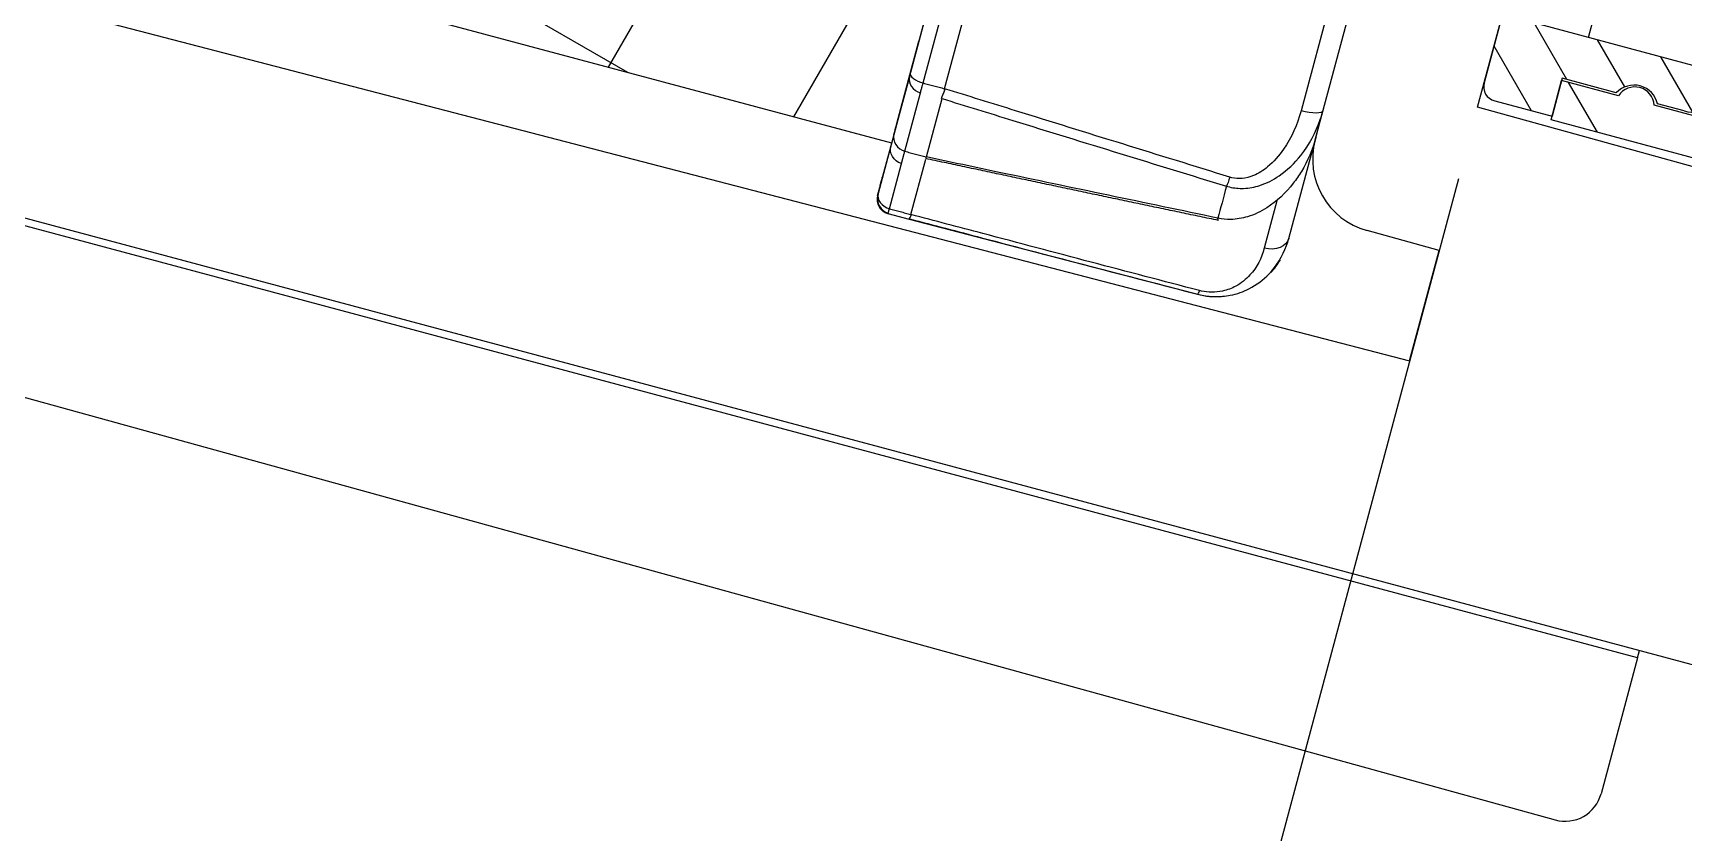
# Model space of a CAD drawing. Extents: x 41752 to 42172, y 12942 to 13239.
# Drawn here: x 42064.59 to 42086.83, y 13089.54 to 13100.32 of the extents above; entities that cross this region are included whole.
import ezdxf

# ---------------------------------------------------------------- set-up
doc = ezdxf.new("R2010")
doc.units = 0
doc.header["$LTSCALE"] = 7
doc.header["$MEASUREMENT"] = 0
for name, color, linetype in [('53', 7, 'CONTINUOUS'), ('63', 7, 'CONTINUOUS'), ('D', 2, 'CONTINUOUS'), ('DIM', 2, 'CONTINUOUS'), ('DWG', 7, 'CONTINUOUS')]:
    doc.layers.add(name, color=color, linetype=linetype)

# ---------------------------------------------------------------- blocks, each defined once
blk = doc.blocks.new('A$C0EAF68EA')
at = {"layer": 'D', "ltscale": 0.6}
h = blk.add_hatch(dxfattribs=at)
h.set_pattern_fill('ANSI31', color=256, scale=20)
h.set_pattern_definition([(45, (-8412.432, -982.8804), (-1.76776695, 1.76776695), [])])
h.paths.add_polyline_path([(-19.845, 8.086, -0.414214), (-20.245, 7.686), (-22.145, 7.686, 0.414214), (-22.545, 7.286), (-22.545, -4.914), (-21.445, -4.914), (-21.445, -3.329, 0.72), (-21.445, -2.329), (-21.445, 0.086), (-21.095, 0.086), (-21.095, 6.379), (-19.403, 6.379), (-17.345, 10.247), (-17.345, 11.686), (-16.455, 11.686), (-16.455, 12.086, 0.414214), (-17.455, 13.086), (-22.045, 13.086, 0.414214), (-22.445, 12.686), (-22.445, 11.686), (-19.845, 11.686)])
h.paths.add_polyline_path([(4.355, 11.686), (6.955, 11.686), (6.955, 12.686, 0.414214), (6.555, 13.086), (1.965, 13.086, 0.414214), (0.965, 12.086), (0.965, 11.686), (1.855, 11.686), (1.855, 10.247), (3.913, 6.379), (5.605, 6.379), (5.605, 0.086), (5.955, 0.086), (5.955, -2.329, 0.72), (5.955, -3.329), (5.955, -4.914), (6.955, -4.914), (7.055, -4.914), (7.055, 7.286, 0.414214), (6.655, 7.686), (4.755, 7.686, -0.414214), (4.355, 8.086)])
h = blk.add_hatch(dxfattribs=at)
h.set_pattern_fill('ANSI31', color=256, scale=20, angle=90)
h.set_pattern_definition([(135, (-8412.432, -982.8804), (-1.76776695, -1.76776695), [])])
h.paths.add_polyline_path([(-11.709, 9.425), (-11.709, 10.825, 0.414214), (-12.109, 11.225), (-16.535, 11.225, 0.414214), (-16.935, 10.825), (-16.935, 10.025), (-15.041, 10.025), (-15.041, 7.225, -0.414214), (-15.641, 6.625), (-17.135, 6.625), (-17.135, 5.425, 0.414214), (-16.735, 5.025), (-13.945, 5.025, 0.414214), (-13.545, 5.425), (-13.545, 6.841), (-12.345, 6.841), (-12.345, 4.841, 0.414214), (-11.345, 3.841), (-10.917, 3.841), (-7.745, 4.36), (-7.745, 6.225), (-9.154, 6.225, -0.414214), (-9.754, 6.825), (-9.754, 8.425, 0.414214), (-10.154, 8.825), (-11.109, 8.825, -0.414214)])
h.paths.add_polyline_path([(-3.145, 6.841), (-1.945, 6.841), (-1.945, 5.425, 0.414214), (-1.545, 5.025), (1.245, 5.025, 0.414214), (1.645, 5.425), (1.645, 6.625), (0.15, 6.625, -0.414214), (-0.45, 7.225), (-0.45, 10.025), (1.445, 10.025), (1.445, 10.825, 0.414214), (1.045, 11.225), (-3.382, 11.225, 0.414214), (-3.782, 10.825), (-3.782, 9.425, -0.414214), (-4.382, 8.825), (-5.336, 8.825, 0.414214), (-5.736, 8.425), (-5.736, 6.825, -0.414214), (-6.336, 6.225), (-7.745, 6.225), (-7.745, 2.695), (-5.245, 2.303), (-5.245, 3.841), (-4.145, 3.841, 0.414214), (-3.145, 4.841)])
h.paths.add_polyline_path([(-7.745, 2.695), (-10.245, 3.086), (-10.245, 0.62), (-7.745, 1.029)])
h.paths.add_polyline_path([(-7.745, 4.36), (-10.917, 3.841), (-10.245, 3.841), (-10.245, 3.086), (-7.745, 2.695)])
h.paths.add_polyline_path([(-5.245, 2.303), (-7.745, 2.695), (-7.745, 1.029), (-5.245, 1.438)])
h.paths.add_polyline_path([(-5.245, 1.438), (-7.745, 1.029), (-7.745, -0.637), (-5.245, -1.029)])
h.paths.add_polyline_path([(-7.745, 1.029), (-10.245, 0.62), (-10.245, -0.245), (-7.745, -0.637)])
h.paths.add_polyline_path([(-7.745, -0.637), (-10.245, -0.245), (-10.245, -2.712), (-7.745, -2.303)])
h.paths.add_polyline_path([(-5.245, -1.029), (-7.745, -0.637), (-7.745, -2.303), (-5.245, -1.894)])
h.paths.add_polyline_path([(-5.245, -1.894), (-7.745, -2.303), (-7.745, -6.318), (-5.645, -6.318, 0.414214), (-5.245, -5.918)])
h.paths.add_polyline_path([(-7.745, -2.303), (-10.245, -2.712), (-10.245, -5.918, 0.414214), (-9.845, -6.318), (-7.745, -6.318)])
h = blk.add_hatch(dxfattribs=at)
h.set_pattern_fill('ANSI31', color=256, scale=10)
h.set_pattern_definition([(45, (-8412.4321, -982.8804), (-0.88388348, 0.88388348), [])])
h.paths.add_polyline_path([(-20.135, -0.514), (-20.385, -0.514, 0.414214), (-21.385, -1.514), (-21.385, -2.253, -0.600826), (-21.385, -3.405), (-21.385, -4.914), (-22.445, -4.914), (-22.445, -6.514, 0.414214), (-22.045, -6.914), (-20.135, -6.914)])
h.paths.add_polyline_path([(6.955, -4.914), (5.895, -4.914), (5.895, -3.405, -0.600826), (5.895, -2.253), (5.895, -1.514, 0.414214), (4.895, -0.514), (4.645, -0.514), (4.645, -6.914), (6.555, -6.914, 0.414214), (6.955, -6.514)])
h.paths.add_polyline_path([(-2.142, -4.514), (-3.045, -4.514), (-3.045, -1.534), (-5.045, -1.861), (-5.045, -6.914), (-2.142, -6.914)])
h.paths.add_polyline_path([(-3.045, -1.534), (-3.045, -1.514, 0.060292), (-3.063, -1.371), (-5.045, -1.06), (-5.045, -1.861)])
h.paths.add_polyline_path([(-3.645, -0.914), (-5.045, -0.914), (-5.045, -1.06), (-3.063, -1.371, 0.345298)])
h.paths.add_polyline_path([(-10.445, -0.914), (-11.845, -0.914, 0.414214), (-12.445, -1.514), (-12.445, -3.072), (-10.445, -2.745)])
h.paths.add_polyline_path([(-10.445, -2.745), (-12.445, -3.072), (-12.445, -3.232), (-10.445, -3.546)])
h.paths.add_polyline_path([(-10.445, -3.546), (-12.445, -3.232), (-12.445, -4.514), (-13.349, -4.514), (-13.349, -6.914), (-10.445, -6.914)])
at = {"layer": 'DWG'}
for p, q in [((-22.045, 13.086), (-17.455, 13.086)), ((-17.455, 13.086), (-7.745, 13.086)), ((1.965, 13.086), (-7.745, 13.086)), ((6.555, 13.086), (1.965, 13.086)), ((-22.445, 12.686), (-22.445, 11.686)), ((6.955, 12.686), (6.955, 11.686)), ((-16.455, 12.086), (-16.455, 11.686)), ((0.965, 12.086), (0.965, 11.686)), ((-22.445, 11.686), (-19.845, 11.686)), ((-19.845, 11.686), (-19.845, 8.086)), ((-17.345, 11.686), (-17.345, 10.247)), ((-17.345, 11.686), (-16.455, 11.686)), ((-16.455, 11.686), (-7.745, 11.686)), ((0.965, 11.686), (-7.745, 11.686)), ((1.855, 11.686), (0.965, 11.686)), ((1.855, 11.686), (1.855, 10.247)), ((6.955, 11.686), (4.355, 11.686)), ((4.355, 11.686), (4.355, 8.086)), ((-12.109, 11.225), (-16.535, 11.225)), ((-3.382, 11.225), (1.045, 11.225)), ((-16.935, 10.025), (-16.935, 10.825)), ((-11.709, 10.825), (-11.709, 9.425)), ((-3.782, 10.825), (-3.782, 9.425)), ((1.445, 10.025), (1.445, 10.825)), ((-17.345, 10.247), (-19.403, 6.379)), ((1.855, 10.247), (3.913, 6.379)), ((-15.041, 10.025), (-16.935, 10.025)), ((-15.041, 10.025), (-15.041, 7.225)), ((-0.45, 10.025), (-0.45, 7.225)), ((-0.45, 10.025), (1.445, 10.025)), ((-10.154, 8.825), (-11.109, 8.825)), ((-7.745, 8.825), (-10.154, 8.825)), ((-7.745, 8.825), (-5.336, 8.825)), ((-5.336, 8.825), (-4.382, 8.825)), ((-18.509, 8.06), (-18.509, 0.086)), ((-9.754, 6.825), (-9.754, 8.425)), ((-5.736, 6.825), (-5.736, 8.425)), ((3.018, 8.06), (3.018, 0.086)), ((-22.145, 7.686), (-20.245, 7.686)), ((6.655, 7.686), (4.755, 7.686)), ((-22.545, 7.286), (-22.545, -4.914)), ((7.055, 7.286), (7.055, -4.914)), ((-13.545, 6.841), (-12.345, 6.841)), ((-13.545, 5.425), (-13.545, 6.841)), ((-12.945, 6.841), (-12.345, 6.747)), ((-12.345, 4.841), (-12.345, 6.841)), ((-1.945, 6.841), (-3.145, 6.841)), ((-3.145, 4.841), (-3.145, 6.841)), ((-2.545, 6.841), (-3.145, 6.747)), ((-1.945, 5.425), (-1.945, 6.841)), ((-21.095, 6.379), (-21.095, 0.086)), ((-21.095, 6.379), (-19.403, 6.379)), ((-17.135, 5.425), (-17.135, 6.625)), ((-17.135, 6.625), (-15.641, 6.625)), ((1.645, 6.625), (0.15, 6.625)), ((1.645, 5.425), (1.645, 6.625)), ((5.605, 6.379), (3.913, 6.379)), ((5.605, 6.379), (5.605, 0.086)), ((-9.154, 6.225), (-7.745, 6.225)), ((-6.336, 6.225), (-7.745, 6.225)), ((-16.735, 5.025), (-13.945, 5.025)), ((1.245, 5.025), (-1.545, 5.025)), ((-7.745, 4.36), (-12.945, 3.51)), ((-11.345, 3.841), (-10.245, 3.841)), ((-10.245, -5.918), (-10.245, 3.841)), ((-5.245, -5.918), (-5.245, 3.841)), ((-4.145, 3.841), (-5.245, 3.841)), ((-12.945, 3.51), (-2.545, 1.88)), ((-2.545, 1.88), (-12.945, 0.178)), ((-21.445, 0.086), (-21.445, -2.329)), ((-12.945, 0.178), (-10.245, -0.245)), ((-12.945, 0.178), (-2.545, -1.452)), ((5.955, 0.086), (5.955, -2.329)), ((-20.135, -0.514), (-20.275, -0.514)), ((-20.135, -6.914), (-20.135, -0.514)), ((4.645, -6.914), (4.645, -0.514)), ((4.645, -0.514), (4.785, -0.514)), ((-11.845, -0.914), (-10.245, -0.914)), ((-3.645, -0.914), (-5.245, -0.914)), ((-21.385, -1.514), (-21.385, -2.253)), ((-2.545, -1.452), (-12.945, -3.154)), ((-12.445, -4.514), (-12.445, -1.514)), ((-3.045, -4.514), (-3.045, -1.514)), ((5.895, -1.514), (5.895, -2.253)), ((-21.445, -3.329), (-21.445, -4.914)), ((-21.385, -3.405), (-21.385, -4.914)), ((-12.945, -3.154), (-10.245, -3.577)), ((5.895, -3.405), (5.895, -4.914)), ((5.955, -3.329), (5.955, -4.914)), ((-20.135, -4.514), (-13.349, -4.514)), ((-13.349, -4.514), (-12.445, -4.514)), ((-13.349, -4.514), (-13.349, -6.914)), ((-2.142, -4.514), (-3.045, -4.514)), ((4.645, -4.514), (-2.142, -4.514)), ((-2.142, -4.514), (-2.142, -6.914)), ((-22.545, -4.914), (-21.445, -4.914)), ((-21.385, -4.914), (-22.445, -4.914)), ((-22.445, -6.514), (-22.445, -4.914)), ((5.895, -4.914), (6.955, -4.914)), ((7.055, -4.914), (5.955, -4.914)), ((6.955, -6.514), (6.955, -4.914)), ((-7.745, -6.318), (-9.845, -6.318)), ((-7.745, -6.318), (-5.645, -6.318)), ((-20.135, -6.914), (-22.045, -6.914)), ((-20.135, -6.914), (-13.349, -6.914)), ((-7.745, -6.914), (-13.349, -6.914)), ((-7.745, -6.914), (-2.142, -6.914)), ((4.645, -6.914), (-2.142, -6.914)), ((4.645, -6.914), (6.555, -6.914))]:
    blk.add_line(p, q, dxfattribs=at)
at = {"layer": 'DWG', "lineweight": 5}
for p, q in [((-21.445, 0.086), (-18.509, 0.086)), ((5.955, 0.086), (3.018, 0.086)), ((-20.385, -0.514), (-20.135, -0.514)), ((-20.135, -0.514), (-10.245, -0.514)), ((4.645, -0.514), (-5.245, -0.514)), ((4.895, -0.514), (4.645, -0.514))]:
    blk.add_line(p, q, dxfattribs=at)
at = {"layer": 'DWG', "ltscale": 0.2}
for p, q in [((-10.445, -6.914), (-10.445, -0.914)), ((-5.045, -6.914), (-5.045, -0.914))]:
    blk.add_line(p, q, dxfattribs=at)
at = {"layer": 'DWG'}
for centre, radius in [((-21.745, 9.643), 1.8), ((6.255, 9.643), 1.8), ((-16.541, 8.341), 1.5), ((1.05, 8.341), 1.5)]:
    blk.add_circle(centre, radius, dxfattribs=at)
for centre, radius, start, end in [((-22.045, 12.686), 0.4, 90, 180), ((-17.455, 12.086), 1, 0, 90), ((1.965, 12.086), 1, 90, 180), ((6.555, 12.686), 0.4, 360, 90), ((-16.535, 10.825), 0.4, 90, 180), ((-12.109, 10.825), 0.4, 0, 90), ((-3.382, 10.825), 0.4, 90, 180), ((1.045, 10.825), 0.4, 360, 90), ((-11.109, 9.425), 0.6, 180, 270), ((-4.382, 9.425), 0.6, 270, 360), ((-10.154, 8.425), 0.4, 0, 90), ((-5.336, 8.425), 0.4, 90, 180), ((-20.245, 8.086), 0.4, 270, 0), ((4.755, 8.086), 0.4, 180, 270), ((-22.145, 7.286), 0.4, 90, 180), ((6.655, 7.286), 0.4, 360, 90), ((-15.641, 7.225), 0.6, 270, 0), ((0.15, 7.225), 0.6, 180, 270), ((-9.154, 6.825), 0.6, 180, 270), ((-6.336, 6.825), 0.6, 270, 360), ((-16.735, 5.425), 0.4, 180, 270), ((-13.945, 5.425), 0.4, 270, 0), ((-1.545, 5.425), 0.4, 180, 270), ((1.245, 5.425), 0.4, 270, 360), ((-11.345, 4.841), 1, 180, 270), ((-4.145, 4.841), 1, 270, 360), ((-20.385, -1.514), 1, 90, 180), ((4.895, -1.514), 1, 360, 90), ((-11.845, -1.514), 0.6, 90, 180), ((-3.645, -1.514), 0.6, 360, 90), ((-21.612, -2.829), 0.527, 288.4922, 71.5078), ((-21.691, -2.829), 0.652, 298.0029, 61.9971), ((6.201, -2.829), 0.652, 118.0029, 241.9971), ((6.122, -2.829), 0.527, 108.4922, 251.5078), ((-9.845, -5.918), 0.4, 180, 270), ((-5.645, -5.918), 0.4, 270, 360), ((-22.045, -6.514), 0.4, 180, 270), ((6.555, -6.514), 0.4, 270, 360)]:
    blk.add_arc(centre, radius, start, end, dxfattribs=at)

msp = doc.modelspace()

# ---------------------------------------------------------------- linework, layer by layer
at = {"layer": '53', "color": 7, "linetype": 'Continuous'}
for p, q in [((42081.86, 13098.881), (42083.02, 13103.21)), ((42084.048, 13099.321), (42084.907, 13102.524)), ((42063.765, 13100.937), (42083.132, 13095.902)), ((42101.587, 13094.457), (42084.048, 13099.321)), ((42086.202, 13091.902), (42062.606, 13098.224)), ((42092.023, 13090.445), (42062.661, 13098.313)), ((42083.531, 13097.389), (42082.559, 13097.658)), ((42083.132, 13095.902), (42083.531, 13097.389)), ((42061.387, 13096.261), (42085.095, 13089.717)), ((42086.202, 13091.902), (42086.227, 13091.998)), ((42086.202, 13091.902), (42085.711, 13090.07))]:
    msp.add_line(p, q, dxfattribs=at)
for centre, radius, start, end in [((42082.826, 13098.622), 1, 165, 254.5), ((42085.228, 13090.199), 0.5, 254.5703, 345)]:
    msp.add_arc(centre, radius, start, end, dxfattribs=at)
at = {"layer": '63', "color": 7, "linetype": 'Continuous'}
for p, q in [((42076.155, 13098.838), (42081.331, 13118.157)), ((42076.155, 13098.838), (42064.121, 13102.063)), ((42076.776, 13101.158), (42076.405, 13099.775)), ((42076.868, 13099.57), (42077.231, 13100.924)), ((42076.225, 13099.103), (42076.522, 13100.211)), ((42076.394, 13099.73), (42076.186, 13098.957)), ((42076.622, 13098.65), (42076.833, 13099.437)), ((42076.239, 13099.152), (42075.972, 13098.159)), ((42081.868, 13098.91), (42081.965, 13099.272)), ((42081.504, 13097.551), (42081.863, 13098.891)), ((42076.035, 13098.392), (42076.155, 13098.838)), ((42076.414, 13097.875), (42076.614, 13098.62)), ((42075.965, 13098.131), (42075.986, 13098.208)), ((42076.396, 13097.808), (42076.106, 13097.886)), ((42076.398, 13097.816), (42076.396, 13097.808)), ((42080.315, 13096.79), (42076.396, 13097.808)), ((42081.493, 13097.512), (42081.504, 13097.551)), ((42080.275, 13096.801), (42080.275, 13096.8))]:
    msp.add_line(p, q, dxfattribs=at)
at = {"layer": '63', "color": 3, "linetype": 'Continuous'}
for p, q in [((42082.282, 13101.553), (42081.67, 13099.271)), ((42076.578, 13099.647), (42076.941, 13101.002)), ((42076.332, 13098.727), (42076.543, 13099.515)), ((42076.124, 13097.953), (42076.324, 13098.698)), ((42081.345, 13098.059), (42081.174, 13097.42)), ((42076.109, 13097.894), (42076.106, 13097.886))]:
    msp.add_line(p, q, dxfattribs=at)
at = {"layer": '63', "color": 7, "linetype": 'Continuous', "extrusion": (-0.000822274, -0.003069, -0.999995)}
msp.add_arc((-42076.325, 13098.588, -74.827), 0.2, 285.2284, 15.0014, dxfattribs=at)
at = {"layer": '63', "color": 7, "linetype": 'Continuous'}
for centre, radius, start, end in [((42076.158, 13098.079), 0.2, 165, 255), ((42080.527, 13097.768), 1, 317.4244, 329.7515), ((42080.527, 13097.768), 1, 255.4427, 274.1209)]:
    msp.add_arc(centre, radius, start, end, dxfattribs=at)
at = {"layer": '63', "color": 3, "linetype": 'Continuous', "extrusion": (0, 0, -1)}
for centre, major_axis, ratio, start_param, end_param in [((42081.675, 13099.35), (-0.29, 0.078), 0.258718, 3.141593, 4.660029), ((42080.73, 13098.506), (0.088, 0.287), 0.074352, 2.00928, 2.607954), ((42081.214, 13097.628), (-0.29, 0.078), 0.707033, 3.141593, 4.660029), ((42080.351, 13097.091), (0.076, 0.29), 0.081937, 2.534468, 3.133143)]:
    msp.add_ellipse(centre, major_axis=major_axis, ratio=ratio, start_param=start_param, end_param=end_param, dxfattribs=at)
at = {"layer": '63', "color": 7, "linetype": 'Continuous', "extrusion": (0, 0, -1)}
msp.add_ellipse((42080.618, 13098.088), major_axis=(0.062, 0.294), ratio=0.096872, start_param=3.13699, end_param=3.588845, dxfattribs=at)
at = {"layer": '63', "color": 3, "linetype": 'Continuous'}
for points, degree in [([(42076.405, 13099.775), (42076.395, 13099.735), (42076.477, 13099.674), (42076.578, 13099.647)], 3), ([(42076.394, 13099.73), (42076.371, 13099.645), (42076.442, 13099.542), (42076.543, 13099.515)], 3), ([(42076.578, 13099.647), (42076.868, 13099.57)], 1), ([(42076.186, 13098.957), (42076.161, 13098.864), (42076.231, 13098.754), (42076.332, 13098.727)], 3), ([(42076.332, 13098.727), (42076.622, 13098.65)], 1), ([(42080.665, 13098.256), (42080.623, 13098.101), (42080.585, 13097.957), (42080.55, 13097.826)], 3), ([(42075.967, 13098.139), (42075.94, 13098.038), (42076.007, 13097.921), (42076.109, 13097.894)], 3), ([(42075.972, 13098.159), (42075.951, 13098.078), (42076.023, 13097.98), (42076.124, 13097.953)], 3), ([(42076.124, 13097.953), (42076.414, 13097.875)], 1)]:
    msp.add_open_spline(points, degree=degree, dxfattribs=at)
for points, knots in [([(42076.543, 13099.515), (42076.543, 13099.515), (42076.543, 13099.515), (42076.543, 13099.515), (42076.547, 13099.53), (42076.552, 13099.548), (42076.557, 13099.568), (42076.561, 13099.581), (42076.564, 13099.594), (42076.568, 13099.608), (42076.571, 13099.621), (42076.575, 13099.634), (42076.578, 13099.647)], [0, 0, 0, 0, 0.00033, 0.00033, 0.00033, 0.47239, 0.47239, 0.47239, 0.751204, 0.751204, 0.751204, 1, 1, 1, 1]), ([(42080.712, 13098.378), (42079.749, 13098.676), (42078.786, 13098.974), (42077.824, 13099.273), (42077.505, 13099.372), (42077.187, 13099.471), (42076.868, 13099.57)], [0, 0, 0, 0, 0.751311, 0.751311, 0.751311, 1, 1, 1, 1]), ([(42076.833, 13099.437), (42077.151, 13099.339), (42077.47, 13099.24), (42077.789, 13099.142), (42078.747, 13098.846), (42079.706, 13098.55), (42080.665, 13098.256)], [0, 0, 0, 0, 0.249524, 0.249524, 0.249524, 1, 1, 1, 1]), ([(42081.67, 13099.271), (42081.621, 13099.087), (42081.542, 13098.91), (42081.435, 13098.756), (42081.374, 13098.668), (42081.303, 13098.586), (42081.22, 13098.517), (42081.163, 13098.47), (42081.099, 13098.429), (42081.029, 13098.4), (42080.981, 13098.38), (42080.928, 13098.366), (42080.875, 13098.361), (42080.83, 13098.358), (42080.783, 13098.361), (42080.739, 13098.371), (42080.73, 13098.373), (42080.721, 13098.376), (42080.712, 13098.378)], [0, 0, 0, 0, 0.399706, 0.399706, 0.399706, 0.626298, 0.626298, 0.626298, 0.7821, 0.7821, 0.7821, 0.890382, 0.890382, 0.890382, 0.981456, 0.981456, 0.981456, 1, 1, 1, 1]), ([(42076.324, 13098.698), (42076.324, 13098.698), (42076.324, 13098.698), (42076.324, 13098.698), (42076.324, 13098.7), (42076.327, 13098.708), (42076.33, 13098.719), (42076.33, 13098.722), (42076.331, 13098.724), (42076.332, 13098.727)], [0, 0, 0, 0, 0.076749, 0.076749, 0.076749, 0.838755, 0.838755, 0.838755, 1, 1, 1, 1]), ([(42080.55, 13097.826), (42079.567, 13098.031), (42078.584, 13098.237), (42077.602, 13098.443), (42077.275, 13098.512), (42076.948, 13098.581), (42076.622, 13098.65)], [0, 0, 0, 0, 0.750401, 0.750401, 0.750401, 1, 1, 1, 1]), ([(42076.109, 13097.894), (42076.109, 13097.894), (42076.109, 13097.894), (42076.109, 13097.894), (42076.109, 13097.895), (42076.11, 13097.9), (42076.113, 13097.909), (42076.114, 13097.914), (42076.116, 13097.921), (42076.118, 13097.929), (42076.12, 13097.936), (42076.122, 13097.944), (42076.124, 13097.953)], [0, 0, 0, 0, 0.000175, 0.000175, 0.000175, 0.472308, 0.472308, 0.472308, 0.751166, 0.751166, 0.751166, 1, 1, 1, 1]), ([(42076.398, 13097.816), (42076.721, 13097.732), (42077.043, 13097.647), (42077.366, 13097.562), (42078.335, 13097.307), (42079.305, 13097.053), (42080.275, 13096.801)], [0, 0, 0, 0, 0.249524, 0.249524, 0.249524, 1, 1, 1, 1]), ([(42080.302, 13096.849), (42079.328, 13097.105), (42078.354, 13097.361), (42077.381, 13097.619), (42077.058, 13097.704), (42076.736, 13097.789), (42076.414, 13097.875)], [0, 0, 0, 0, 0.751311, 0.751311, 0.751311, 1, 1, 1, 1]), ([(42081.174, 13097.42), (42081.138, 13097.285), (42081.074, 13097.161), (42080.981, 13097.06), (42080.928, 13097.002), (42080.865, 13096.95), (42080.789, 13096.909), (42080.737, 13096.881), (42080.678, 13096.857), (42080.612, 13096.843), (42080.566, 13096.833), (42080.516, 13096.827), (42080.463, 13096.827), (42080.42, 13096.828), (42080.374, 13096.833), (42080.329, 13096.842), (42080.32, 13096.844), (42080.311, 13096.847), (42080.302, 13096.849)], [0, 0, 0, 0, 0.399706, 0.399706, 0.399706, 0.626298, 0.626298, 0.626298, 0.7821, 0.7821, 0.7821, 0.890382, 0.890382, 0.890382, 0.981456, 0.981456, 0.981456, 1, 1, 1, 1])]:
    msp.add_open_spline(points, degree=3, knots=knots, dxfattribs=at)
at = {"layer": '63', "color": 7, "linetype": 'Continuous'}
for points, degree in [([(42076.826, 13099.439), (42076.839, 13099.469), (42076.856, 13099.515), (42076.875, 13099.568)], 3), ([(42080.556, 13097.795), (42078.584, 13098.207), (42076.617, 13098.628)], 2), ([(42076.62, 13098.638), (42076.62, 13098.638), (42076.621, 13098.644), (42076.622, 13098.65)], 3), ([(42076.392, 13097.818), (42076.397, 13097.819), (42076.407, 13097.839), (42076.421, 13097.873)], 3)]:
    msp.add_open_spline(points, degree=degree, dxfattribs=at)
for points, knots in [([(42076.186, 13098.957), (42076.186, 13098.955), (42076.185, 13098.954), (42076.185, 13098.952), (42076.184, 13098.948), (42076.183, 13098.944), (42076.183, 13098.943), (42076.183, 13098.943), (42076.183, 13098.943), (42076.183, 13098.945), (42076.184, 13098.948), (42076.185, 13098.953), (42076.187, 13098.958), (42076.19, 13098.972), (42076.195, 13098.99), (42076.2, 13099.008), (42076.202, 13099.016), (42076.204, 13099.024), (42076.207, 13099.033), (42076.208, 13099.038), (42076.209, 13099.043), (42076.211, 13099.048), (42076.212, 13099.054), (42076.214, 13099.06), (42076.216, 13099.066), (42076.219, 13099.079), (42076.222, 13099.091), (42076.225, 13099.103)], [0, 0, 0, 0, 0.045574, 0.045574, 0.045574, 0.201147, 0.201147, 0.201147, 0.268994, 0.268994, 0.268994, 0.361665, 0.361665, 0.361665, 0.608431, 0.608431, 0.608431, 0.70989, 0.70989, 0.70989, 0.767055, 0.767055, 0.767055, 0.839219, 0.839219, 0.839219, 1, 1, 1, 1]), ([(42080.665, 13098.256), (42080.678, 13098.252), (42080.691, 13098.249), (42080.704, 13098.246), (42080.767, 13098.231), (42080.832, 13098.225), (42080.896, 13098.227), (42080.97, 13098.23), (42081.043, 13098.244), (42081.113, 13098.266), (42081.206, 13098.296), (42081.295, 13098.341), (42081.376, 13098.397), (42081.485, 13098.472), (42081.583, 13098.566), (42081.665, 13098.671), (42081.78, 13098.815), (42081.869, 13098.982), (42081.929, 13099.157), (42081.943, 13099.195), (42081.954, 13099.233), (42081.965, 13099.272)], [0, 0, 0, 0, 0.021604, 0.021604, 0.021604, 0.126634, 0.126634, 0.126634, 0.246447, 0.246447, 0.246447, 0.407822, 0.407822, 0.407822, 0.628302, 0.628302, 0.628302, 0.934321, 0.934321, 0.934321, 1, 1, 1, 1]), ([(42081.868, 13098.91), (42081.825, 13098.749), (42081.759, 13098.595), (42081.674, 13098.456), (42081.64, 13098.4), (42081.604, 13098.346), (42081.564, 13098.295), (42081.464, 13098.167), (42081.345, 13098.052), (42081.208, 13097.965), (42081.128, 13097.914), (42081.041, 13097.872), (42080.95, 13097.845), (42080.877, 13097.823), (42080.8, 13097.81), (42080.723, 13097.808), (42080.665, 13097.807), (42080.607, 13097.813), (42080.55, 13097.826)], [0, 0, 0, 0, 0.26354, 0.26354, 0.26354, 0.368194, 0.368194, 0.368194, 0.633294, 0.633294, 0.633294, 0.787519, 0.787519, 0.787519, 0.909431, 0.909431, 0.909431, 1, 1, 1, 1]), ([(42075.986, 13098.208), (42075.986, 13098.208), (42075.986, 13098.209), (42075.986, 13098.209), (42075.987, 13098.212), (42075.988, 13098.215), (42075.989, 13098.221), (42075.99, 13098.224), (42075.991, 13098.228), (42075.992, 13098.232), (42075.994, 13098.239), (42075.996, 13098.246), (42075.998, 13098.254), (42076.003, 13098.274), (42076.009, 13098.296), (42076.015, 13098.318), (42076.018, 13098.327), (42076.02, 13098.336), (42076.022, 13098.345), (42076.024, 13098.349), (42076.025, 13098.354), (42076.026, 13098.358), (42076.027, 13098.363), (42076.028, 13098.368), (42076.029, 13098.371), (42076.032, 13098.38), (42076.034, 13098.387), (42076.035, 13098.392)], [0, 0, 0, 0, 0.045574, 0.045574, 0.045574, 0.201147, 0.201147, 0.201147, 0.268994, 0.268994, 0.268994, 0.361665, 0.361665, 0.361665, 0.608431, 0.608431, 0.608431, 0.70989, 0.70989, 0.70989, 0.767055, 0.767055, 0.767055, 0.839219, 0.839219, 0.839219, 1, 1, 1, 1]), ([(42080.275, 13096.801), (42080.288, 13096.797), (42080.301, 13096.794), (42080.314, 13096.791), (42080.377, 13096.778), (42080.442, 13096.77), (42080.506, 13096.769), (42080.578, 13096.767), (42080.649, 13096.774), (42080.717, 13096.787), (42080.807, 13096.805), (42080.892, 13096.836), (42080.968, 13096.874), (42081.071, 13096.927), (42081.162, 13096.995), (42081.238, 13097.074), (42081.342, 13097.183), (42081.422, 13097.314), (42081.474, 13097.456), (42081.485, 13097.487), (42081.495, 13097.519), (42081.504, 13097.551)], [0, 0, 0, 0, 0.021604, 0.021604, 0.021604, 0.126634, 0.126634, 0.126634, 0.246447, 0.246447, 0.246447, 0.407822, 0.407822, 0.407822, 0.628302, 0.628302, 0.628302, 0.934321, 0.934321, 0.934321, 1, 1, 1, 1])]:
    msp.add_open_spline(points, degree=3, knots=knots, dxfattribs=at)
at = {"layer": 'DIM', "linetype": 'Continuous'}
for p, q in [((42072.339, 13099.861), (42079.971, 13113.08)), ((42064.757, 13104.318), (42072.597, 13099.792)), ((42074.839, 13099.191), (42077.471, 13103.75))]:
    msp.add_line(p, q, dxfattribs=at)
at = {"layer": 'DIM'}
msp.add_line((42083.79, 13098.355), (42079.745, 13083.259), dxfattribs=at)

# ---------------------------------------------------------------- block references
at = {"layer": 'DIM', "xscale": 0.4999999999999999, "yscale": 0.4999999999999999, "zscale": 0.4999999999999999, "rotation": 254.9999999999999}
msp.add_blockref('A$C0EAF68EA', (42088.324, 13101.921), dxfattribs=at)

doc.saveas('drawing.dxf')
